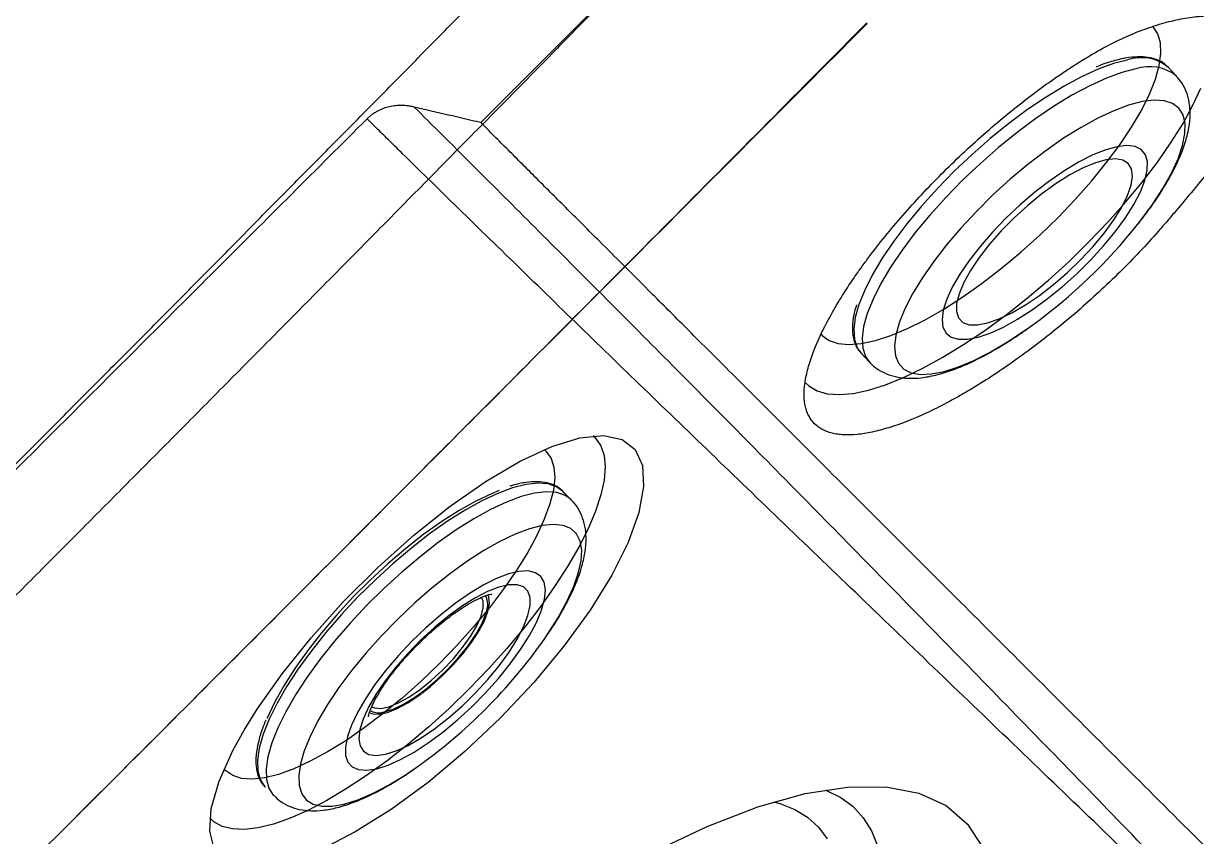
# Model space of a CAD drawing. Header units: inches. Extents: x -1 to 81, y -22 to 129.
# Drawn here: x 12.26 to 17.96, y 68.96 to 72.91 of the extents above; entities that cross this region are included whole.
import ezdxf

# ---------------------------------------------------------------- set-up
doc = ezdxf.new("R2010")
doc.units = ezdxf.units.IN
doc.header["$MEASUREMENT"] = 0
doc.layers.add('1', color=4, linetype='Continuous')

# ---------------------------------------------------------------- blocks, each defined once
blk = doc.blocks.new('2020 HS PILLOW')
at = {"layer": '1', "color": 2}
for points, knots in [([(5.8034, -0.0127), (5.5758, -0.0117), (5.1207, -0.0097), (4.4379, -0.0073), (3.7551, -0.0052), (3.0724, -0.0034), (2.3896, -0.0021), (1.7069, -0.001), (1.0241, -0.0003), (0.3414, 0), (-0.3414, 0), (-1.0241, -0.0003), (-1.7069, -0.001), (-2.3896, -0.0021), (-3.0724, -0.0034), (-3.7551, -0.0052), (-4.4379, -0.0073), (-5.1207, -0.0097), (-5.5758, -0.0117), (-5.8034, -0.0127)], [0, 0, 0, 0, 0.058824, 0.117648, 0.176472, 0.235295, 0.294119, 0.352942, 0.411765, 0.470588, 0.529412, 0.588235, 0.647058, 0.705881, 0.764705, 0.823528, 0.882352, 0.941176, 1, 1, 1, 1]), ([(5.8027, -0.0093), (4.0523, -0.005), (0.1838, 0.0045), (-3.6846, -0.0044), (-5.8027, -0.0093)], [0, 0, 0, 0, 0.452479, 1, 1, 1, 1]), ([(-5.1105, -0.9929), (-5.0125, -0.992), (-4.8162, -0.9901), (-4.5213, -0.9874), (-4.2256, -0.9849), (-3.929, -0.9826), (-3.6317, -0.9804), (-3.3335, -0.9784), (-3.0345, -0.9766), (-2.7347, -0.9749), (-2.4341, -0.9734), (-2.1327, -0.9721), (-1.8304, -0.9709), (-1.5274, -0.9699), (-1.2235, -0.9691), (-0.9188, -0.9685), (-0.6132, -0.968), (-0.3069, -0.9677), (0.0908, -0.9676), (0.5785, -0.9679), (1.1551, -0.9689), (1.7288, -0.9705), (2.2996, -0.9727), (2.8674, -0.9755), (3.4323, -0.979), (3.9943, -0.983), (4.5534, -0.9876), (4.9251, -0.9912), (5.1105, -0.9929)], [0, 0, 0, 0, 0.028776, 0.057631, 0.086566, 0.11558, 0.144673, 0.173846, 0.203098, 0.232429, 0.26184, 0.291331, 0.320902, 0.350552, 0.380282, 0.410091, 0.439981, 0.46995, 0.5, 0.556693, 0.613101, 0.669223, 0.725062, 0.780616, 0.835887, 0.890874, 0.945579, 1, 1, 1, 1]), ([(5.1101, -1.4421), (5.0128, -1.4412), (4.8181, -1.4394), (4.5261, -1.4369), (4.2341, -1.4345), (3.9421, -1.4324), (3.6501, -1.4303), (3.3581, -1.4285), (3.0661, -1.4267), (2.7741, -1.4252), (2.4821, -1.4238), (2.1901, -1.4225), (1.8981, -1.4214), (1.606, -1.4205), (1.314, -1.4197), (1.022, -1.4191), (0.73, -1.4186), (0.438, -1.4183), (0.146, -1.4182), (-0.146, -1.4182), (-0.438, -1.4183), (-0.73, -1.4186), (-1.022, -1.4191), (-1.314, -1.4197), (-1.606, -1.4205), (-1.8981, -1.4214), (-2.1901, -1.4225), (-2.4821, -1.4238), (-2.7741, -1.4252), (-3.0661, -1.4267), (-3.3581, -1.4285), (-3.6501, -1.4303), (-3.9421, -1.4324), (-4.2341, -1.4345), (-4.5261, -1.4369), (-4.8181, -1.4394), (-5.0128, -1.4412), (-5.1101, -1.4421)], [0, 0, 0, 0, 0.028576, 0.05715, 0.085725, 0.114298, 0.142871, 0.171443, 0.200015, 0.228587, 0.257158, 0.285728, 0.314298, 0.342868, 0.371438, 0.400008, 0.428577, 0.457146, 0.485715, 0.514285, 0.542854, 0.571423, 0.599992, 0.628562, 0.657132, 0.685702, 0.714272, 0.742842, 0.771413, 0.799985, 0.828557, 0.857129, 0.885702, 0.914275, 0.94285, 0.971424, 1, 1, 1, 1]), ([(-5.0772, -4.7582), (-3.4112, -4.7633), (-0.0264, -4.7735), (3.3584, -4.7634), (5.0772, -4.7582)], [0, 0, 0, 0, 0.492188, 1, 1, 1, 1])]:
    blk.add_open_spline(points, degree=3, knots=knots, dxfattribs=at)
blk = doc.blocks.new('2026 PACE')
at = {"color": 8, "linetype": 'Continuous', "lineweight": 25, "flags": 128}
for points in [[(18.1206, 72.7354), (18.0523, 72.7179), (17.9776, 72.6906), (17.8973, 72.6542), (17.8127, 72.6089), (17.7248, 72.5555), (17.6348, 72.4947), (17.5439, 72.4273), (17.4534, 72.3541), (17.3645, 72.2763), (17.2784, 72.1948), (17.1963, 72.1108), (17.1192, 72.0253), (17.0483, 71.9396), (16.9844, 71.8548), (16.9285, 71.772), (16.8812, 71.6924), (16.8433, 71.6171), (16.8152, 71.547), (16.7973, 71.4831), (16.7899, 71.4263), (16.7931, 71.3773), (16.8068, 71.3368), (16.8246, 71.3117)], [(18.1611, 72.6919), (18.0928, 72.6743), (18.0181, 72.6471), (17.9378, 72.6106), (17.8532, 72.5654), (17.7653, 72.512), (17.6753, 72.4512), (17.5844, 72.3837), (17.4939, 72.3106), (17.405, 72.2328), (17.3189, 72.1513), (17.2368, 72.0672), (17.1597, 71.9818), (17.0888, 71.8961), (17.0249, 71.8113), (16.969, 71.7285), (16.9217, 71.6489), (16.8838, 71.5735), (16.8557, 71.5034), (16.8378, 71.4396), (16.8304, 71.3827), (16.8336, 71.3338), (16.8473, 71.2933), (16.8643, 71.2689)], [(18.1912, 72.533), (18.1257, 72.5159), (18.0536, 72.4891), (17.9761, 72.4529), (17.8944, 72.4079), (17.8096, 72.3548), (17.723, 72.2945), (17.636, 72.2277), (17.5499, 72.1556), (17.466, 72.0792), (17.3856, 71.9997), (17.3098, 71.9183), (17.2399, 71.8362), (17.1769, 71.7547), (17.1217, 71.6749), (17.0752, 71.5982), (17.0381, 71.5257), (17.0109, 71.4584), (16.9941, 71.3974), (16.9879, 71.3437), (16.9924, 71.298), (17.0076, 71.261), (17.0332, 71.2333), (17.0688, 71.2152), (17.1139, 71.2072), (17.1678, 71.2093), (17.2297, 71.2214), (17.2986, 71.2435), (17.3735, 71.275), (17.4533, 71.3157), (17.5368, 71.3648), (17.6226, 71.4216), (17.6598, 71.4482)], [(18.1691, 71.9359), (18.1815, 71.9519), (18.2408, 72.0326), (18.2917, 72.111), (18.3336, 72.1858), (18.3658, 72.2558), (18.3878, 72.3201), (18.3993, 72.3775), (18.4002, 72.4274), (18.3903, 72.4688), (18.3699, 72.5012), (18.3392, 72.5241), (18.2988, 72.5372), (18.2492, 72.5402), (18.1912, 72.533)], [(15.1321, 70.6551), (15.0603, 70.6284), (14.983, 70.5922), (14.9012, 70.5468), (14.8161, 70.493), (14.7287, 70.4314), (14.6404, 70.3629), (14.5521, 70.2884), (14.4653, 70.209), (14.381, 70.1256), (14.3003, 70.0395), (14.2244, 69.9517), (14.1543, 69.8636), (14.0909, 69.7762), (14.0352, 69.6907), (13.9877, 69.6084), (13.9493, 69.5303), (13.9204, 69.4574), (13.9013, 69.3908), (13.8925, 69.3314), (13.8939, 69.2799), (13.9056, 69.2371), (13.9273, 69.2036), (13.93, 69.2008)], [(15.3749, 70.64), (15.3461, 70.661), (15.3051, 70.6749), (15.2553, 70.6785), (15.1974, 70.6719), (15.1321, 70.6551)], [(15.4165, 70.5983), (15.3881, 70.6189), (15.3471, 70.6327), (15.2973, 70.6364), (15.2394, 70.6298), (15.1741, 70.613)], [(15.1741, 70.613), (15.1023, 70.5863), (15.025, 70.55), (14.9432, 70.5046), (14.8581, 70.4508), (14.7707, 70.3892), (14.6823, 70.3207), (14.5941, 70.2463), (14.5073, 70.1668), (14.4229, 70.0835), (14.3423, 69.9973), (14.2664, 69.9096), (14.1963, 69.8214), (14.1329, 69.734), (14.0771, 69.6486), (14.0297, 69.5662), (13.9913, 69.4881), (13.9624, 69.4153), (13.9433, 69.3487), (13.9345, 69.2893), (13.9359, 69.2378), (13.9475, 69.195), (13.9693, 69.1614), (13.972, 69.1586)], [(15.214, 70.4564), (15.1451, 70.4306), (15.0706, 70.3951), (14.9918, 70.3504), (14.9098, 70.2973), (14.8258, 70.2365), (14.7411, 70.169), (14.657, 70.0958), (14.5748, 70.0179), (14.4957, 69.9367), (14.4209, 69.8532), (14.3516, 69.7688), (14.2887, 69.6848), (14.2333, 69.6024), (14.1862, 69.5228), (14.1481, 69.4474), (14.1196, 69.3772), (14.1011, 69.3132), (14.0929, 69.2566), (14.0951, 69.208), (14.1077, 69.1683), (14.1305, 69.138), (14.1632, 69.1177), (14.2052, 69.1076), (14.2559, 69.1079), (14.3146, 69.1185), (14.3803, 69.1393), (14.4521, 69.1701), (14.5289, 69.2102), (14.6095, 69.2592), (14.6682, 69.2988)], [(15.2853, 69.9185), (15.3006, 69.9408), (15.3519, 70.0219), (15.3946, 70.0995), (15.4279, 70.1725), (15.4515, 70.2397), (15.4649, 70.3001), (15.4679, 70.3529), (15.4604, 70.3971), (15.4427, 70.4321), (15.4149, 70.4575), (15.3775, 70.4727), (15.3311, 70.4777), (15.2763, 70.4722), (15.214, 70.4564)], [(14.4495, 69.5902), (14.4608, 69.5853), (14.4918, 69.5828), (14.5311, 69.5911), (14.5772, 69.6099), (14.6284, 69.6384), (14.6827, 69.6756), (14.7381, 69.72), (14.7922, 69.77), (14.8432, 69.8235), (14.8891, 69.8786), (14.928, 69.9331), (14.9585, 69.9849), (14.9794, 70.0321), (14.9899, 70.0728), (14.9896, 70.1054), (14.9817, 70.1248)]]:
    blk.add_lwpolyline(points, dxfattribs=at)
at = {"color": 8, "linetype": 'Continuous', "lineweight": 25}
for centre, radius, start, end in [((18.1879, 72.5407), 0.2061, 50.8919, 109.0682), ((18.2284, 72.4971), 0.2061, 50.9291, 109.0632), ((14.9275, 70.0891), 0.0838, 344.6011, 31.235), ((14.4799, 69.6347), 0.0729, 237.353, 283.9805)]:
    blk.add_arc(centre, radius, start, end, dxfattribs=at)
at = {"layer": '1', "color": 3, "linetype": 'Continuous', "lineweight": 25}
blk.add_line((17.3565, 74.8107), (14.9772, 72.4314), dxfattribs=at)
at = {"layer": '1', "color": 4, "linetype": 'Continuous', "lineweight": 25}
for p, q in [((18.3584, 72.657), (18.3179, 72.7006)), ((16.8246, 71.3117), (16.8651, 71.2681)), ((15.4169, 70.5978), (15.3749, 70.64))]:
    blk.add_line(p, q, dxfattribs=at)
at = {"layer": '1', "color": 3, "linetype": 'Continuous', "lineweight": 25, "flags": 128}
for points in [[(16.5529, 71.1693), (16.5715, 71.151), (16.6114, 71.127), (16.6611, 71.1129), (16.7198, 71.1088), (16.787, 71.1148), (16.862, 71.1309), (16.944, 71.1568), (17.0321, 71.1922), (17.1253, 71.2369), (17.2228, 71.2903), (17.3234, 71.3518), (17.4262, 71.4209), (17.5299, 71.4968), (17.6335, 71.5786), (17.7359, 71.6655), (17.8361, 71.7566), (17.9329, 71.851), (18.0253, 71.9475), (18.1124, 72.0452), (18.1933, 72.1432), (18.267, 72.2402), (18.3327, 72.3353), (18.3899, 72.4275), (18.4379, 72.5158), (18.4761, 72.5993)], [(16.631, 71.4033), (16.637, 71.3966), (16.6704, 71.3718), (16.7135, 71.3568), (16.7657, 71.3517), (16.8264, 71.3566), (16.8948, 71.3714), (16.9701, 71.396), (17.0513, 71.43), (17.1374, 71.4731), (17.2273, 71.5246), (17.3199, 71.5839), (17.414, 71.6503), (17.5085, 71.7229), (17.602, 71.8009), (17.6936, 71.8832), (17.782, 71.9689), (17.866, 72.0567), (17.9448, 72.1457), (18.0172, 72.2348), (18.0823, 72.3227), (18.1394, 72.4083), (18.1876, 72.4907), (18.2265, 72.5688), (18.2555, 72.6416), (18.2743, 72.7081), (18.2825, 72.7676), (18.2802, 72.8192), (18.2673, 72.8625), (18.2441, 72.8967), (18.2419, 72.8989)], [(13.7732, 69.3793), (13.8271, 69.477), (13.8903, 69.5789), (14.0118, 69.7511), (14.1528, 69.9266), (14.3097, 70.1009), (14.4776, 70.2686), (14.6528, 70.4257), (14.8295, 70.5668), (15.0036, 70.6882), (15.1693, 70.7859), (15.3224, 70.8568), (15.4584, 70.8988), (15.5732, 70.9103), (15.664, 70.8912), (15.7276, 70.8421), (15.7632, 70.7647), (15.7691, 70.6615), (15.7458, 70.5354), (15.6936, 70.3906), (15.6141, 70.2309), (15.5092, 70.0608), (15.3817, 69.8852), (15.2347, 69.7087), (15.0729, 69.5367), (14.8998, 69.3733), (14.7214, 69.2239), (14.542, 69.0923), (14.3676, 68.9825), (14.203, 68.8977)], [(13.6826, 68.9015), (13.6603, 68.9869), (13.6679, 69.0966), (13.706, 69.2289), (13.7732, 69.3793)], [(15.5236, 70.9095), (15.5358, 70.8978), (15.5614, 70.8601), (15.5768, 70.813), (15.5818, 70.757), (15.5764, 70.6927), (15.5607, 70.6208), (15.5347, 70.5419), (15.4989, 70.4571), (15.4536, 70.3671), (15.3992, 70.273), (15.3363, 70.1756), (15.2657, 70.0761), (15.1879, 69.9756), (15.104, 69.8749), (15.0147, 69.7754), (14.921, 69.6779), (14.824, 69.5835), (14.7245, 69.4933), (14.6237, 69.4082), (14.5227, 69.329), (14.4225, 69.2567), (14.3242, 69.1919), (14.2288, 69.1354), (14.1374, 69.0878), (14.0508, 69.0496), (13.9701, 69.0212), (13.8961, 69.0029), (13.8295, 68.9948), (13.7711, 68.9971), (13.7215, 69.0098), (13.6812, 69.0326), (13.6635, 69.0491)], [(15.2849, 70.8418), (15.2954, 70.8325), (15.3194, 70.7989), (15.3333, 70.756), (15.3369, 70.7043), (15.3302, 70.6444), (15.3133, 70.5771), (15.2864, 70.5033), (15.2498, 70.4239), (15.204, 70.3398), (15.1496, 70.2522), (15.0872, 70.1621), (15.0176, 70.0707), (14.9417, 69.9791), (14.8605, 69.8885), (14.775, 69.8), (14.6862, 69.7147), (14.5953, 69.6337), (14.5035, 69.558), (14.4117, 69.4886), (14.3213, 69.4263), (14.2334, 69.372), (14.1491, 69.3263), (14.0693, 69.2897), (13.9952, 69.2628), (13.9277, 69.2458), (13.8675, 69.2391), (13.8156, 69.2426), (13.7724, 69.2564), (13.7387, 69.2802), (13.7306, 69.2891)], [(15.8166, 68.8858), (16.077, 69.0099), (16.3241, 69.1048), (16.5533, 69.1689), (16.7603, 69.2008), (16.9458, 69.2016), (17.1066, 69.1711), (17.2384, 69.1108), (17.3432, 69.0213), (17.4188, 68.9042)], [(16.6565, 69.1852), (16.6573, 69.1849), (16.7267, 69.1504), (16.7865, 69.106), (16.8363, 69.0519), (16.8758, 68.9884), (16.905, 68.9158)], [(16.3993, 69.1291), (16.4312, 69.1206), (16.5032, 69.0924), (16.5657, 69.0543), (16.6183, 69.0065), (16.6609, 68.9491)]]:
    blk.add_lwpolyline(points, dxfattribs=at)
at = {"layer": '1', "color": 4, "linetype": 'Continuous', "lineweight": 25, "flags": 128}
for points in [[(18.0696, 72.3141), (18.0141, 72.299), (17.9523, 72.2742), (17.8856, 72.2404), (17.8152, 72.1982), (17.7428, 72.1486), (17.6699, 72.0925), (17.5981, 72.0312), (17.5288, 71.966), (17.4635, 71.8983), (17.4037, 71.8295), (17.3505, 71.7612), (17.3052, 71.6946), (17.2688, 71.6313), (17.2419, 71.5727), (17.2251, 71.5199), (17.2189, 71.4741), (17.2233, 71.4363), (17.2383, 71.4072), (17.2635, 71.3875), (17.2984, 71.3777), (17.3423, 71.3778), (17.3941, 71.388), (17.4529, 71.408), (17.5173, 71.4373), (17.5861, 71.4754), (17.6576, 71.5215), (17.7305, 71.5745), (17.803, 71.6333), (17.8738, 71.6967), (17.9413, 71.7633), (18.004, 71.8318), (18.0606, 71.9005), (18.11, 71.9682), (18.151, 72.0333), (18.1827, 72.0944), (18.2046, 72.1503), (18.2161, 72.1997), (18.217, 72.2416), (18.2073, 72.2752), (18.1872, 72.2996), (18.157, 72.3144), (18.1176, 72.3193), (18.0696, 72.3141)], [(18.0166, 72.2504), (17.9638, 72.2357), (17.9046, 72.2109), (17.8406, 72.1769), (17.7733, 72.1344), (17.7045, 72.0845), (17.636, 72.0287), (17.5695, 71.9682), (17.5069, 71.9046), (17.4496, 71.8397), (17.3993, 71.7751), (17.3571, 71.7124), (17.3242, 71.6533), (17.3015, 71.5994), (17.2894, 71.5519), (17.2884, 71.5122), (17.2985, 71.4813), (17.3194, 71.4599), (17.3506, 71.4486), (17.3911, 71.4478), (17.4402, 71.4574), (17.4963, 71.4773), (17.5581, 71.5067), (17.624, 71.5451), (17.6923, 71.5914), (17.7611, 71.6445), (17.8288, 71.7029), (17.8936, 71.7651), (17.9537, 71.8295), (18.0077, 71.8945), (18.0542, 71.9584), (18.0918, 72.0194), (18.1197, 72.0761), (18.1372, 72.127), (18.1437, 72.1707), (18.1391, 72.2062), (18.1236, 72.2324), (18.0975, 72.2488), (18.0615, 72.2548), (18.0166, 72.2504)], [(15.0676, 70.642), (15.0304, 70.6272), (14.9536, 70.5909), (14.8723, 70.5455), (14.7876, 70.4916), (14.7008, 70.4299), (14.6131, 70.3612), (14.5257, 70.2867), (14.4398, 70.2073), (14.3566, 70.124), (14.2774, 70.0382), (14.2032, 69.951), (14.135, 69.8636), (14.0738, 69.7772), (14.0205, 69.6931), (13.9759, 69.6125), (13.9404, 69.5364), (13.9395, 69.5341)], [(15.1117, 70.2369), (15.0534, 70.2144), (14.9899, 70.1825), (14.9225, 70.1417), (14.8525, 70.0929), (14.7815, 70.0371), (14.7111, 69.9756), (14.6426, 69.9097), (14.5776, 69.8407), (14.5175, 69.7702), (14.4634, 69.6996), (14.4167, 69.6304), (14.3782, 69.5642), (14.3489, 69.5022), (14.3292, 69.446), (14.3197, 69.3965), (14.3206, 69.355), (14.3317, 69.3223), (14.353, 69.299), (14.3839, 69.2857), (14.4238, 69.2827), (14.4718, 69.29), (14.5269, 69.3075), (14.5879, 69.3347), (14.6535, 69.3712), (14.7224, 69.4161), (14.7931, 69.4685), (14.864, 69.5273), (14.9336, 69.5912), (15.0005, 69.6588), (15.0633, 69.7288), (15.1205, 69.7995), (15.171, 69.8696), (15.2138, 69.9375), (15.2478, 70.0017), (15.2723, 70.061), (15.2869, 70.114), (15.2913, 70.1596), (15.2853, 70.1968), (15.269, 70.2249), (15.2429, 70.2432), (15.2074, 70.2514), (15.1633, 70.2493), (15.1117, 70.2369)], [(15.0649, 70.1726), (15.0096, 70.1509), (14.949, 70.1194), (14.8845, 70.0788), (14.8179, 70.0303), (14.7509, 69.9749), (14.6852, 69.9143), (14.6226, 69.85), (14.5646, 69.7835), (14.5128, 69.7168), (14.4684, 69.6514), (14.4327, 69.5891), (14.4066, 69.5314), (14.3907, 69.48), (14.3855, 69.436), (14.391, 69.4008), (14.4072, 69.375), (14.4337, 69.3596), (14.4697, 69.3547), (14.5143, 69.3606), (14.5663, 69.3771), (14.6245, 69.4038), (14.6872, 69.44), (14.753, 69.4847), (14.82, 69.5368), (14.8866, 69.5949), (14.9509, 69.6576), (15.0114, 69.7232), (15.0665, 69.79), (15.1148, 69.8563), (15.1549, 69.9204), (15.186, 69.9806), (15.207, 70.0353), (15.2176, 70.0831), (15.2175, 70.1229), (15.2065, 70.1535), (15.1851, 70.1742), (15.1538, 70.1844), (15.1134, 70.1838), (15.0649, 70.1726)], [(14.4354, 69.5632), (14.4523, 69.5562), (14.4845, 69.5547), (14.5245, 69.5634), (14.5711, 69.5822), (14.6226, 69.6102), (14.6772, 69.6467), (14.7332, 69.6903), (14.7886, 69.7396), (14.8415, 69.7928), (14.8902, 69.8483), (14.9329, 69.904), (14.9682, 69.9581), (14.9949, 70.0088), (15.0122, 70.0542), (15.0193, 70.093), (15.0161, 70.1237), (15.0115, 70.1343)], [(14.4975, 69.5639), (14.5089, 69.566), (14.5525, 69.5798), (14.6019, 69.6036), (14.6555, 69.6366), (14.7113, 69.6775), (14.7672, 69.7249), (14.8213, 69.777), (14.8715, 69.8321), (14.9162, 69.888), (14.9536, 69.9428), (14.9824, 69.9944), (15.0016, 70.0411), (15.0083, 70.0668)]]:
    blk.add_lwpolyline(points, dxfattribs=at)
at = {"layer": '1', "color": 4, "linetype": 'Continuous', "lineweight": 25}
for centre, radius, start, end in [((16.1024, 73.584), 2.6433, 306.0989, 321.4288), ((13.1618, 71.4164), 2.5987, 305.4271, 324.8023)]:
    blk.add_arc(centre, radius, start, end, dxfattribs=at)
at = {"layer": '1', "color": 3, "linetype": 'Continuous', "lineweight": 25}
for points, knots in [([(16.6732, 71.4859), (16.6397, 71.4246), (16.6131, 71.3674), (16.583, 71.2874), (16.5746, 71.2618), (16.5613, 71.2124), (16.5563, 71.1887), (16.5469, 71.122), (16.5477, 71.0831), (16.5574, 71.0412), (16.5598, 71.0331), (16.5655, 71.0177), (16.5688, 71.0104), (16.58, 70.9895), (16.5891, 70.9773), (16.6215, 70.9452), (16.6496, 70.9301), (16.6932, 70.9192), (16.7023, 70.9174), (16.7213, 70.9147), (16.7311, 70.9138), (16.7616, 70.9123), (16.8051, 70.9135), (16.8538, 70.9212), (16.8925, 70.9294), (16.9057, 70.9326), (16.9328, 70.9397), (16.9468, 70.9437), (17.0174, 70.9656), (17.0776, 70.9891), (17.1732, 71.0334), (17.206, 71.0496), (17.2566, 71.0763), (17.2737, 71.0856), (17.3079, 71.1047), (17.3251, 71.1146), (17.4116, 71.1654), (17.4822, 71.2109), (17.5901, 71.2864), (17.6266, 71.313), (17.699, 71.3676), (17.7349, 71.3957), (17.8418, 71.4823), (17.9122, 71.5431), (18.0506, 71.6714), (18.1164, 71.7367), (18.2103, 71.8362), (18.2407, 71.8696), (18.2852, 71.9202), (18.2998, 71.9371), (18.3288, 71.9708), (18.343, 71.9875), (18.385, 72.0373), (18.4122, 72.0699), (18.4651, 72.1338), (18.4907, 72.1652), (18.5276, 72.2117), (18.5396, 72.2271), (18.5631, 72.2577), (18.5746, 72.2729), (18.6081, 72.318), (18.629, 72.3471), (18.687, 72.4323), (18.7197, 72.4859), (18.7519, 72.5494), (18.758, 72.562), (18.7691, 72.5867), (18.7741, 72.5989), (18.7878, 72.6344), (18.7948, 72.6569), (18.8096, 72.7214), (18.8111, 72.7602), (18.8017, 72.8033), (18.7993, 72.8116), (18.7933, 72.8274), (18.7898, 72.835), (18.7776, 72.8567), (18.7673, 72.8698), (18.7426, 72.8932), (18.7282, 72.9036), (18.7034, 72.9169), (18.6946, 72.921), (18.6762, 72.9284), (18.6665, 72.9317), (18.6162, 72.9462), (18.5693, 72.9516), (18.5034, 72.9503), (18.4898, 72.9496), (18.462, 72.9474), (18.4479, 72.9459), (18.4048, 72.9402), (18.3752, 72.9347), (18.3141, 72.9205), (18.2827, 72.9118), (18.2345, 72.8962), (18.2182, 72.8906), (18.1852, 72.8784), (18.1684, 72.8719), (18.1182, 72.8513), (18.0845, 72.836), (18.0171, 72.8021), (17.9832, 72.7836), (17.9149, 72.7435), (17.8804, 72.7221), (17.8277, 72.6877), (17.8099, 72.6759), (17.7744, 72.6517), (17.7567, 72.6393), (17.668, 72.5764), (17.5973, 72.5221), (17.4913, 72.4348), (17.456, 72.4047), (17.3855, 72.3425), (17.3508, 72.3109), (17.2488, 72.2149), (17.1832, 72.1492), (17.0886, 72.0479), (17.0576, 72.0136), (16.9983, 71.9456), (16.9698, 71.9117), (16.915, 71.8442), (16.8887, 71.8106), (16.851, 71.7603), (16.8388, 71.7436), (16.8148, 71.7103), (16.803, 71.6936), (16.769, 71.644), (16.7478, 71.6116), (16.7083, 71.5478), (16.69, 71.5165), (16.6732, 71.4859)], [0, 0, 0, 0, 0.03125, 0.03125, 0.046875, 0.046875, 0.0625, 0.0625, 0.09375, 0.09375, 0.101562, 0.101562, 0.109375, 0.109375, 0.125, 0.125, 0.15625, 0.15625, 0.164062, 0.164062, 0.171875, 0.171875, 0.1875, 0.203125, 0.203125, 0.210937, 0.210937, 0.21875, 0.21875, 0.25, 0.25, 0.265625, 0.265625, 0.273437, 0.273437, 0.28125, 0.28125, 0.3125, 0.3125, 0.328125, 0.328125, 0.34375, 0.34375, 0.375, 0.375, 0.40625, 0.40625, 0.421875, 0.421875, 0.429687, 0.429687, 0.4375, 0.4375, 0.453125, 0.453125, 0.46875, 0.46875, 0.476562, 0.476562, 0.484375, 0.484375, 0.5, 0.5, 0.53125, 0.53125, 0.539062, 0.539062, 0.546875, 0.546875, 0.5625, 0.5625, 0.59375, 0.59375, 0.601562, 0.601562, 0.609375, 0.609375, 0.625, 0.625, 0.640625, 0.640625, 0.648437, 0.648437, 0.65625, 0.65625, 0.6875, 0.6875, 0.695312, 0.695312, 0.703125, 0.703125, 0.71875, 0.71875, 0.734375, 0.734375, 0.742187, 0.742187, 0.75, 0.75, 0.765625, 0.765625, 0.78125, 0.78125, 0.796875, 0.796875, 0.804687, 0.804687, 0.8125, 0.8125, 0.84375, 0.84375, 0.859375, 0.859375, 0.875, 0.875, 0.90625, 0.90625, 0.921875, 0.921875, 0.9375, 0.9375, 0.953125, 0.953125, 0.960938, 0.960938, 0.96875, 0.96875, 0.984375, 0.984375, 1, 1, 1, 1]), ([(14.6541, 72.5069), (14.6508, 72.5076), (14.6442, 72.5091), (14.6343, 72.5109), (14.6243, 72.5124), (14.6144, 72.5134), (14.6044, 72.5142), (14.5876, 72.5148), (14.5641, 72.5139), (14.5337, 72.509), (14.5041, 72.5003), (14.4802, 72.4895), (14.462, 72.479), (14.4488, 72.47), (14.4365, 72.4602), (14.4289, 72.453), (14.4251, 72.4494)], [0, 0, 0, 0, 0.042704, 0.084975, 0.126859, 0.168408, 0.209671, 0.250702, 0.376821, 0.499649, 0.625078, 0.749255, 0.813102, 0.875915, 0.93808, 1, 1, 1, 1]), ([(20.349, 66.7119), (20.2809, 66.7798), (20.2133, 66.8479), (20.0781, 66.9844), (20.0107, 67.0527), (19.8088, 67.2577), (19.6747, 67.3944), (19.2741, 67.8038), (19.0096, 68.0759), (18.4875, 68.6136), (18.2301, 68.8793), (17.7242, 69.4006), (17.4758, 69.6562), (16.9899, 70.1543), (16.7523, 70.3967), (16.2899, 70.8664), (16.0652, 71.0935), (15.6315, 71.5302), (15.4225, 71.7398), (15.1232, 72.0392), (15.0257, 72.1365), (14.8834, 72.2785), (14.8366, 72.3252), (14.7443, 72.4171), (14.699, 72.4623), (14.6541, 72.5069)], [0, 0, 0, 0, 0.03125, 0.03125, 0.0625, 0.0625, 0.125, 0.125, 0.25, 0.25, 0.375, 0.375, 0.5, 0.5, 0.625, 0.625, 0.75, 0.75, 0.875, 0.875, 0.9375, 0.9375, 0.96875, 0.96875, 1, 1, 1, 1]), ([(14.9772, 72.4314), (14.9248, 72.4436), (14.8171, 72.4686), (14.7094, 72.4939), (14.6541, 72.5069)], [0, 0, 0, 0, 0.486173, 1, 1, 1, 1]), ([(14.4251, 72.4494), (14.18, 72.2047), (13.6901, 71.7155), (12.956, 70.982), (12.2231, 70.2493), (11.4915, 69.5173), (10.7611, 68.7861), (10.0319, 68.0557), (9.5463, 67.5688), (9.3037, 67.3256)], [0, 0, 0, 0, 0.14344, 0.286685, 0.429737, 0.572594, 0.715257, 0.857725, 1, 1, 1, 1]), ([(20.347, 66.7102), (20.3128, 66.7438), (20.2443, 66.8109), (20.1077, 66.9453), (19.8685, 67.1802), (19.3897, 67.6483), (18.708, 68.3097), (18.0379, 68.9555), (17.5139, 69.4594), (16.9997, 69.9534), (16.3783, 70.5506), (15.6772, 71.2273), (15.1379, 71.7513), (14.788, 72.093), (14.6254, 72.2526), (14.5408, 72.3356), (14.4945, 72.3811), (14.4671, 72.408), (14.4582, 72.4168)], [0, 0, 0, 0, 0.015626, 0.031251, 0.062502, 0.125005, 0.250009, 0.375013, 0.437515, 0.500017, 0.625019, 0.750011, 0.875002, 0.937496, 0.968748, 0.981249, 0.99393, 1, 1, 1, 1]), ([(20.9135, 66.4951), (20.8845, 66.5241), (20.8268, 66.5818), (20.7407, 66.6681), (20.6552, 66.7536), (20.5704, 66.8383), (20.4461, 66.9625), (20.2766, 67.132), (20.001, 67.4075), (19.6482, 67.7604), (19.2389, 68.1697), (18.8233, 68.5854), (18.4266, 68.982), (18.0257, 69.3829), (17.6485, 69.76), (17.2657, 70.143), (16.9192, 70.4893), (16.5553, 70.8535), (16.2545, 71.1541), (15.9966, 71.412), (15.8213, 71.5872), (15.6778, 71.7308), (15.5663, 71.8423), (15.4767, 71.9319), (15.3997, 72.0089), (15.3246, 72.0839), (15.2515, 72.1571), (15.1801, 72.2284), (15.1107, 72.2979), (15.043, 72.3656), (14.999, 72.4096), (14.9772, 72.4314)], [0, 0, 0, 0, 0.01267, 0.025255, 0.037755, 0.05017, 0.0625, 0.092453, 0.125, 0.184687, 0.250001, 0.309861, 0.375001, 0.434566, 0.500001, 0.557871, 0.625, 0.677225, 0.75, 0.78949, 0.823488, 0.851991, 0.875, 0.891252, 0.907324, 0.923217, 0.938931, 0.954466, 0.969823, 0.985001, 1, 1, 1, 1])]:
    blk.add_open_spline(points, degree=3, knots=knots, dxfattribs=at)
at = {"layer": '1', "color": 4, "linetype": 'Continuous', "lineweight": 25}
for points, knots in [([(18.101, 72.7426), (18.0896, 72.7401), (18.0565, 72.7328), (18.0123, 72.7197), (17.9772, 72.7051), (17.9675, 72.701)], [0, 0, 0, 0, 0.2731972, 0.7985334, 1, 1, 1, 1]), ([(18.315, 72.7013), (18.3107, 72.7063), (18.2973, 72.7216), (18.2655, 72.7377), (18.2216, 72.7498), (18.1704, 72.7522), (18.1286, 72.7478), (18.1047, 72.7433), (18.101, 72.7426)], [0, 0, 0, 0, 0.099318, 0.30759, 0.519055, 0.740091, 0.960159, 1, 1, 1, 1]), ([(18.1748, 71.9424), (18.194, 71.9674), (18.2341, 72.0195), (18.2863, 72.0977), (18.333, 72.1766), (18.3714, 72.2541), (18.4009, 72.3305), (18.4193, 72.4022), (18.4261, 72.4678), (18.4224, 72.526), (18.4085, 72.5782), (18.3874, 72.623), (18.3665, 72.6461), (18.3572, 72.6564)], [0, 0, 0, 0, 0.09296, 0.193618, 0.295401, 0.398809, 0.504505, 0.613082, 0.707458, 0.791855, 0.868948, 0.941947, 1, 1, 1, 1]), ([(16.8036, 71.5456), (16.8, 71.5343), (16.7896, 71.5013), (16.7829, 71.4523), (16.7834, 71.3988), (16.7961, 71.3532), (16.8126, 71.322), (16.8275, 71.31), (16.831, 71.3071)], [0, 0, 0, 0, 0.108774, 0.319442, 0.530578, 0.73835, 0.93725, 1, 1, 1, 1]), ([(16.8645, 71.2705), (16.8669, 71.2673), (16.8802, 71.2498), (16.9135, 71.2268), (16.961, 71.2036), (17.0135, 71.1907), (17.071, 71.1865), (17.1353, 71.1918), (17.2072, 71.2072), (17.2854, 71.2332), (17.3675, 71.2686), (17.4516, 71.3121), (17.5369, 71.3631), (17.6054, 71.4079), (17.6453, 71.4376), (17.6565, 71.4459)], [0, 0, 0, 0, 0.0158147, 0.085649, 0.1548009, 0.226402, 0.3037942, 0.3897092, 0.4841799, 0.5828777, 0.6804805, 0.7762226, 0.8704631, 0.963645, 1, 1, 1, 1]), ([(15.3849, 70.6261), (15.3816, 70.6311), (15.3705, 70.6476), (15.3417, 70.6663), (15.3011, 70.6815), (15.2531, 70.687), (15.1977, 70.6831), (15.1514, 70.6735), (15.1238, 70.6651), (15.1185, 70.6635)], [0, 0, 0, 0, 0.073342, 0.242421, 0.411142, 0.585816, 0.768323, 0.955159, 1, 1, 1, 1]), ([(15.2954, 69.9325), (15.3103, 69.9545), (15.344, 70.0042), (15.3877, 70.0799), (15.4275, 70.1594), (15.4587, 70.2373), (15.4798, 70.3112), (15.4899, 70.3794), (15.4893, 70.4404), (15.4789, 70.4954), (15.4585, 70.5439), (15.4367, 70.5789), (15.4194, 70.5939), (15.415, 70.5977)], [0, 0, 0, 0, 0.085991, 0.1941647, 0.3038052, 0.4155498, 0.5301522, 0.6358785, 0.7313592, 0.817183, 0.8969349, 0.973767, 1, 1, 1, 1]), ([(14.4319, 69.5425), (14.4319, 69.543), (14.4319, 69.544), (14.4351, 69.559), (14.4438, 69.5835), (14.4593, 69.6175), (14.4827, 69.6593), (14.5139, 69.7076), (14.5526, 69.7602), (14.5979, 69.8153), (14.6484, 69.8708), (14.7026, 69.9247), (14.7588, 69.9754), (14.815, 70.0212), (14.8694, 70.0606), (14.9197, 70.0925), (14.9637, 70.1161), (14.9929, 70.1286), (15.0116, 70.1351), (15.0243, 70.1386), (15.0325, 70.1395), (15.0311, 70.1395), (15.0307, 70.1395)], [0, 0, 0, 0, 0.03526, 0.079302, 0.126518, 0.177405, 0.23167, 0.288662, 0.347663, 0.40804, 0.469279, 0.530967, 0.592752, 0.654194, 0.714926, 0.774507, 0.832388, 0.887922, 0.911682, 0.942604, 0.985756, 1, 1, 1, 1]), ([(13.9333, 69.5262), (13.9275, 69.5125), (13.9116, 69.4746), (13.8955, 69.4181), (13.8847, 69.3569), (13.8843, 69.3018), (13.8945, 69.2557), (13.9104, 69.2215), (13.9257, 69.207), (13.9315, 69.2016)], [0, 0, 0, 0, 0.095451, 0.262754, 0.430972, 0.599971, 0.767481, 0.912901, 1, 1, 1, 1]), ([(13.9729, 69.1595), (13.9822, 69.1504), (14.0041, 69.1288), (14.0472, 69.1063), (14.0978, 69.0904), (14.153, 69.0843), (14.2137, 69.0872), (14.2816, 69.1002), (14.3562, 69.124), (14.4356, 69.1579), (14.5175, 69.2009), (14.5928, 69.2461), (14.6412, 69.2798), (14.6613, 69.2938)], [0, 0, 0, 0, 0.056711, 0.134205, 0.212667, 0.295937, 0.387581, 0.489482, 0.598906, 0.70934, 0.817743, 0.924214, 1, 1, 1, 1])]:
    blk.add_open_spline(points, degree=3, knots=knots, dxfattribs=at)
at = {"layer": '1', "color": 3, "linetype": 'Continuous', "lineweight": 25}
blk.add_open_spline([(14.4251, 72.4494), (14.4361, 72.4385), (14.4471, 72.4277), (14.4582, 72.4168)], degree=3, dxfattribs=at)
at = {"layer": '1', "color": 3, "rotation": 224.9999999999999}
blk.add_blockref('2020 HS PILLOW', (12.7586, 68.8035), dxfattribs=at)

msp = doc.modelspace()

# ---------------------------------------------------------------- block references
msp.add_blockref('2026 PACE', (-0.5, 0))

doc.saveas('drawing.dxf')
